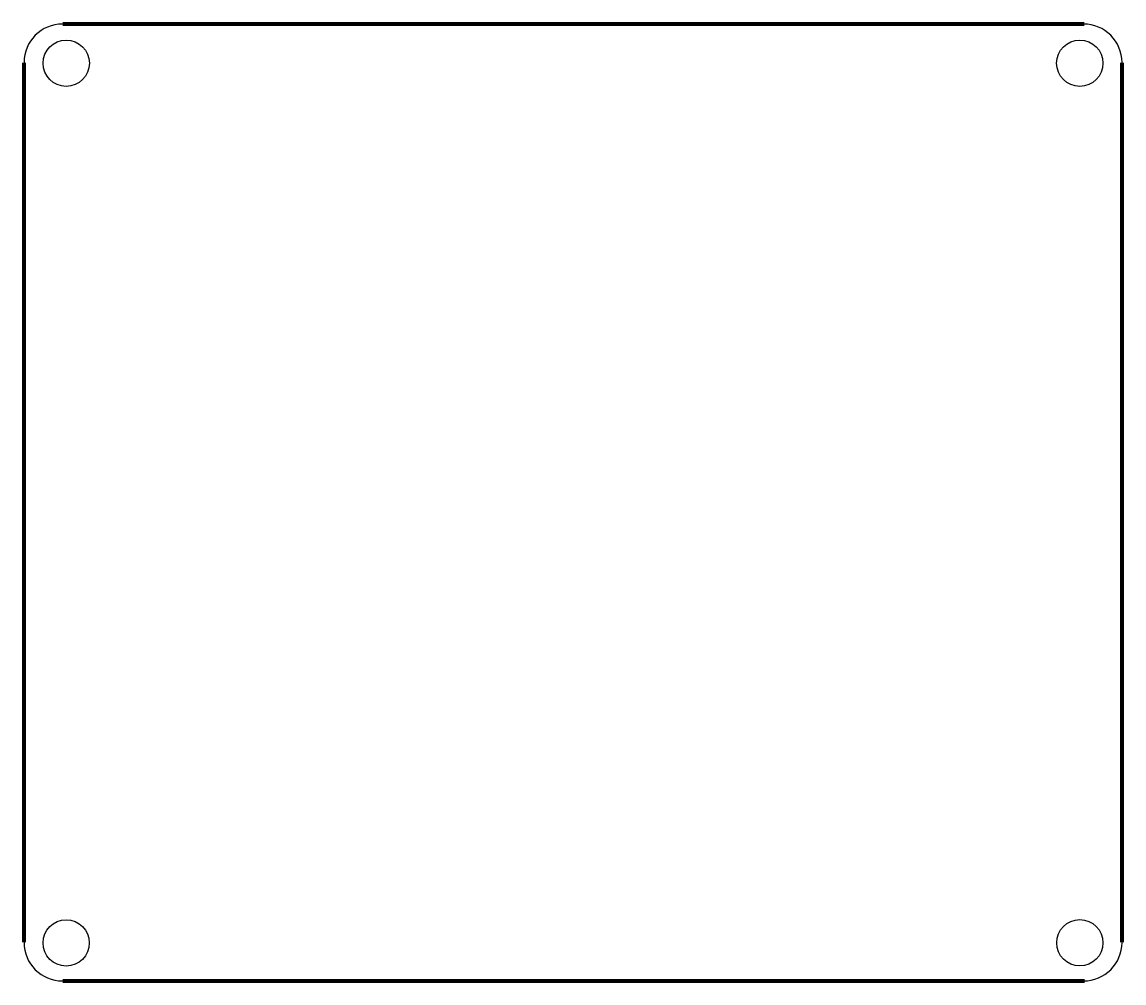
# Model space of a CAD drawing. Header units: millimetres. Extents: x 5.2 to 76.6, y -70.1 to -7.9.
import ezdxf

# ---------------------------------------------------------------- set-up
doc = ezdxf.new("R2010")
doc.units = ezdxf.units.MM
doc.layers.add('BoardOutLine', color=7, linetype='Continuous', true_color=0xff00ff)
doc.layers.add('Multi-Layer', color=7, linetype='Continuous', true_color=0xc0c0c0)

msp = doc.modelspace()

# ---------------------------------------------------------------- linework, layer by layer
at = {"layer": 'BoardOutLine', "const_width": 0.254}
for points in [[(7.877, -8.001), (74.089, -8.001)], [(5.377, -67.501), (5.377, -10.501)], [(76.521, -10.501), (76.521, -67.501)], [(74.097, -70.003), (7.877, -70.001)]]:
    msp.add_lwpolyline(points, dxfattribs=at)
at = {"layer": 'BoardOutLine'}
for centre, start, end in [((7.877, -10.501), 90, 180), ((74.021, -10.501), 360, 90), ((7.877, -67.501), 180, 270), ((74.021, -67.501), 270, 0)]:
    msp.add_arc(centre, 2.5, start, end, dxfattribs=at)
at = {"layer": 'Multi-Layer'}
for centre in [(8.111, -10.541), (73.787, -10.541), (8.11, -67.539), (73.788, -67.527)]:
    msp.add_circle(centre, 1.5, dxfattribs=at)

doc.saveas('drawing.dxf')
